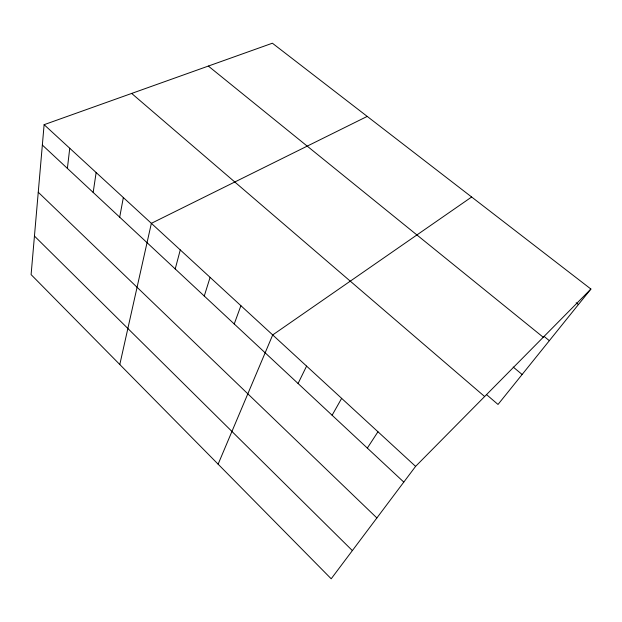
<?xml version="1.0" encoding="UTF-8"?>
<svg xmlns="http://www.w3.org/2000/svg" width="622" height="622" viewBox="0 0 622 622"><rect width="100%" height="100%" fill="white"/><g stroke="black" fill="none" stroke-linecap="round" stroke-linejoin="round"><path stroke-width="0.93" d="M44.115 124.68L31.1 274.621L331.199 578.787L415.597 466.376L590.9 289.043L272.382 43.213L44.115 124.68L415.597 466.376M67.386 168.399L69.742 148.254M93.168 192.439L96.138 172.535M119.704 217.187L123.335 197.547M119.805 364.531L151.364 223.329L367.213 116.407M175.217 268.945L180.279 249.927M204.265 296.033L210.104 277.365M234.23 323.976L240.901 305.69M218.12 464.175L272.7 334.939L471.647 197.003M298.07 383.502L306.584 366.101M332.109 415.247L341.649 398.36M367.33 448.089L377.966 431.761M590.9 289.043L498.02 404.456L486.396 394.496M576.151 302.774L578.421 304.547M544.102 336.432L549.35 340.677M208.347 66.072L543.239 337.248M513.181 367.034L522.13 374.498M131.662 93.432L484.639 396.533M42.35 145.05L403.795 482.089M38.253 192.237L376.878 517.947M34.443 236.065L352.363 550.594"/></g></svg>
